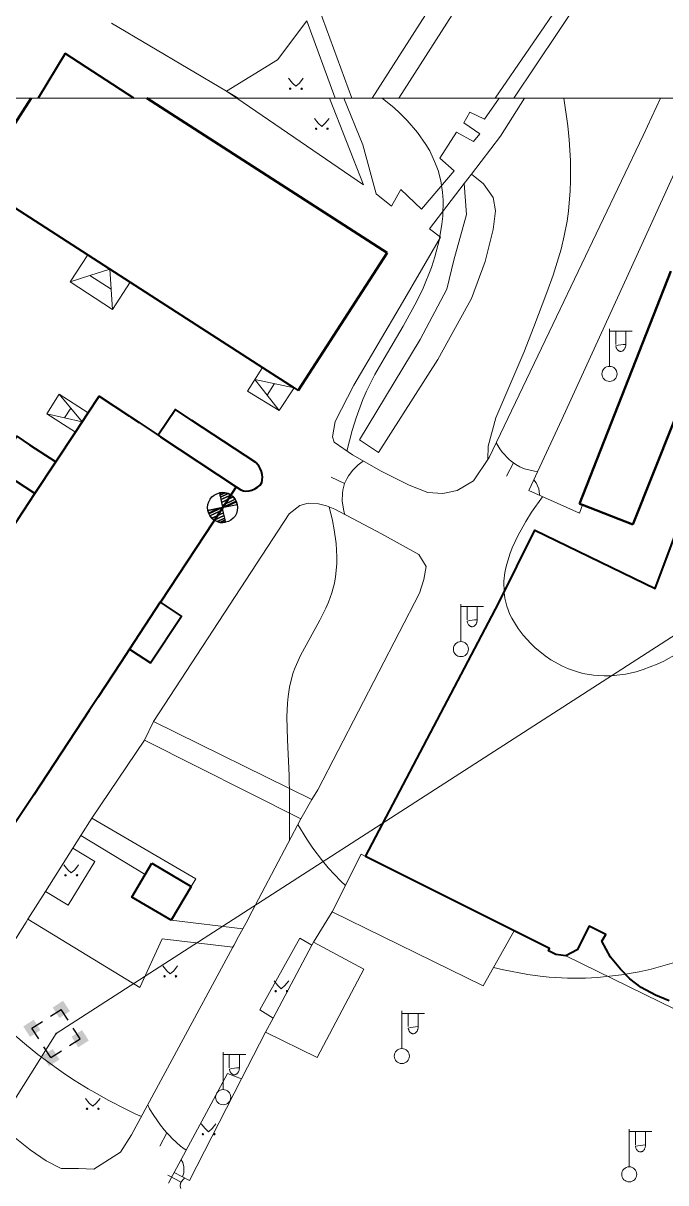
# Model space of a CAD drawing. Extents: x 1000 to 4000, y -5000 to -1000.
# Drawn here: x 1074 to 1159.4, y -4144.3 to -3990 of the extents above; entities that cross this region are included whole.
import ezdxf

# ---------------------------------------------------------------- set-up
doc = ezdxf.new("R2010")
doc.units = 0
doc.header["$MEASUREMENT"] = 0
for name, color, linetype in [('1', 7, 'CONTINUOUS'), ('18', 7, 'CONTINUOUS'), ('2', 7, 'CONTINUOUS'), ('24', 7, 'CONTINUOUS'), ('40', 7, 'CONTINUOUS'), ('6', 7, 'CONTINUOUS'), ('СЛОЙ_11', 7, 'CONTINUOUS'), ('СЛОЙ_18', 7, 'CONTINUOUS'), ('СЛОЙ_2', 7, 'CONTINUOUS'), ('СЛОЙ_24', 7, 'CONTINUOUS'), ('СЛОЙ_3', 7, 'CONTINUOUS'), ('СЛОЙ_37', 7, 'CONTINUOUS'), ('СЛОЙ_41', 7, 'CONTINUOUS'), ('СЛОЙ_50', 7, 'CONTINUOUS'), ('СЛОЙ_52', 7, 'CONTINUOUS'), ('СЛОЙ_6', 7, 'CONTINUOUS'), ('СЛОЙ_7', 7, 'CONTINUOUS')]:
    doc.layers.add(name, color=color, linetype=linetype)

# ---------------------------------------------------------------- blocks, each defined once
blk = doc.blocks.new('11')
at = {"layer": '2', "color": 2, "linetype": 'Continuous'}
blk.add_circle((0, 0), 2, dxfattribs=at)
blk.add_3dface([(-1.41, 1.42), (0, 0), (-1.41, 1.42)], dxfattribs=at)
mesh = blk.add_polyface(dxfattribs=at)
corners = [(-1.41, -1.41), (-1.65, -1.13), (-1.33, -1.33), (-1.84, -0.79), (-1.19, -1.19), (-1.96, -0.41), (-1, -1), (-2, 0), (-0.77, -0.77), (-1.96, 0.41), (-0.5, -0.5), (-1.84, 0.79), (-0.21, -0.21), (-1.69, 1.05), (0, 0), (-1.65, 1.13), (-0.29, 0.29), (-1.41, 1.41), (-1.41, 1.41)]
mesh.append_faces([[corners[k] for k in face] for face in [(0, 0, 2, 1), (1, 2, 4, 3), (3, 4, 6, 5), (5, 6, 8, 7), (7, 8, 10, 9), (9, 10, 12, 11), (11, 12, 14, 13), (13, 14, 16, 15), (15, 16, 18, 17)]], dxfattribs={"vtx0": -1, "vtx2": -1, "color": 2})
mesh = blk.add_polyface(dxfattribs=at)
corners = [(1.41, -1.41), (1.65, -1.13), (0.29, -0.29), (1.69, -1.05), (0, 0), (1.84, -0.79), (0.21, 0.21), (1.96, -0.41), (0.5, 0.5), (2, 0), (0.77, 0.77), (1.96, 0.41), (1, 1), (1.84, 0.79), (1.19, 1.19), (1.65, 1.13), (1.33, 1.33), (1.41, 1.41), (1.41, 1.41)]
mesh.append_faces([[corners[k] for k in face] for face in [(0, 0, 1, 2), (2, 1, 3, 4), (4, 3, 5, 6), (6, 5, 7, 8), (8, 7, 9, 10), (10, 9, 11, 12), (12, 11, 13, 14), (14, 13, 15, 16), (16, 15, 18, 17)]], dxfattribs={"vtx0": -1, "vtx2": -1, "color": 2})
blk = doc.blocks.new('107')
at = {"layer": '18', "color": 121, "linetype": 'Continuous'}
for p, q in [((-1.4, 1.399), (-0.381, 1.399)), ((-1.399, 0.381), (-1.4, 1.399)), ((0.382, 1.399), (1.4, 1.399)), ((1.402, 0.381), (1.4, 1.399)), ((-1.399, -1.4), (-1.399, -0.383)), ((1.402, -1.4), (1.4, -0.383)), ((-1.399, -1.4), (-0.38, -1.401)), ((0.384, -1.401), (1.402, -1.4))]:
    blk.add_line(p, q, dxfattribs=at)
blk.add_point((0, 0), dxfattribs=at)
for points in [[(-1.899, 1.9), (-0.9, 1.899), (-1.899, 0.9), (-0.899, 0.899)], [(0.901, 1.898), (1.901, 1.899), (0.901, 0.899), (1.901, 0.899)], [(-1.899, -0.9), (-0.898, -0.9), (-1.899, -1.9), (-0.899, -1.9)], [(0.902, -0.9), (1.901, -0.901), (0.901, -1.901), (1.902, -1.901)]]:
    blk.add_solid(points, dxfattribs=at)

msp = doc.modelspace()

# ---------------------------------------------------------------- linework, layer by layer
at = {"layer": '1', "color": 253, "linetype": 'Continuous', "lineweight": 0}
msp.add_line((1000, -4000), (2000, -4000), dxfattribs=at)
msp.add_line((1000, -4000), (2000, -4000), dxfattribs=at)
at = {"layer": '24', "color": 253, "linetype": 'Continuous', "lineweight": 0}
for p, q in [((1120.41, -4000), (1136.33, -3975.12)), ((1123.95, -4000), (1138.97, -3976.55)), ((1109.58, -3977.74), (1117.71, -4000)), ((1149.1, -3982.06), (1136.75, -4000)), ((1150.66, -3982.91), (1139.26, -4000)), ((1101.07, -3999.1), (1085.79, -3990.04)), ((1111.75, -3989.74), (1115.5, -4000)), ((1102.59, -4000), (1101.07, -3999.1))]:
    msp.add_line(p, q, dxfattribs=at)
at = {"layer": '40', "color": 253, "linetype": 'Continuous', "lineweight": 0}
for p, q in [((1111.75, -3989.74), (1107.84, -3994.94)), ((1107.84, -3994.94), (1101.07, -3999.1))]:
    msp.add_line(p, q, dxfattribs=at)
at = {"layer": '6', "color": 253, "linetype": 'Continuous', "lineweight": 40}
for p, q in [((1079.61, -3994.1), (1076.03, -4000)), ((1088.73, -4000), (1079.61, -3994.1))]:
    msp.add_line(p, q, dxfattribs=at)
at = {"layer": 'СЛОЙ_11', "color": 253, "linetype": 'Continuous', "lineweight": 0}
for p, q in [((1112.41, -4112.68), (1107.24, -4122.42)), ((1112.6, -4112.32), (1112.41, -4112.68)), ((1107.24, -4122.42), (1106.25, -4124.29))]:
    msp.add_line(p, q, dxfattribs=at)
for points in [[(1119.53, -4100.9), (1118.94, -4100.61), (1115.1, -4108.26)], [(1106.25, -4124.29), (1113.09, -4127.64), (1119.31, -4115.9), (1112.6, -4112.32)]]:
    msp.add_lwpolyline(points, dxfattribs=at)
at = {"layer": 'СЛОЙ_18', "color": 253, "linetype": 'Continuous', "lineweight": 0}
for p, q in [((1271.41, -4000), (1078.4, -4124.45)), ((1078.4, -4124.45), (1000, -4249.28))]:
    msp.add_line(p, q, dxfattribs=at)
at = {"layer": 'СЛОЙ_24', "color": 253, "linetype": 'Continuous', "lineweight": 0}
for p, q in [((1101.07, -3999.1), (1102.43, -4000)), ((1102.43, -4000), (1119.25, -4011.53)), ((1120.94, -4012.73), (1122.97, -4014.38)), ((1090.26, -4103.28), (1081.7, -4098.11)), ((1093.69, -4109.39), (1103.23, -4110.51)), ((1110.79, -4111.75), (1112.41, -4112.68)), ((1105.47, -4121.31), (1107.24, -4122.42))]:
    msp.add_line(p, q, dxfattribs=at)
for points in [[(1119.25, -4011.53), (1114.75, -4000)], [(1116.67, -4000), (1119.19, -4006.21), (1120.94, -4012.73)], [(1122.97, -4014.38), (1124.22, -4012.18), (1126.97, -4014.79), (1131.32, -4009.68), (1129.41, -4007.99), (1131.61, -4004.53), (1133.88, -4005.79), (1134.74, -4004.78), (1132.62, -4003.31), (1133.41, -4001.9), (1135.35, -4002.8), (1137.31, -4000)], [(1140.64, -4000), (1137.48, -4005.07), (1133.61, -4010.12)], [(1165.12, -4000), (1154.42, -4023.5), (1145.62, -4042.79), (1141.22, -4052.21)], [(1158.73, -4000), (1156.41, -4004.98)], [(1156.41, -4004.98), (1144.91, -4029.12), (1135.96, -4047.82), (1133.88, -4050.94)], [(1133.61, -4010.12), (1132.64, -4011.39)], [(1132.64, -4011.39), (1128.04, -4017.39), (1129.48, -4018.51), (1124.44, -4027.19), (1117.96, -4038.22), (1115.48, -4043.03), (1115.15, -4045.08), (1115.37, -4045.8)], [(1117.79, -4047.49), (1115.37, -4045.8)], [(1121.59, -4049.66), (1117.79, -4047.49)], [(1133.88, -4050.94), (1131.72, -4052.22), (1129.8, -4052.62), (1127.81, -4052.46), (1125.33, -4051.5), (1121.59, -4049.66)], [(1141.22, -4052.21), (1147.95, -4055.24), (1148.35, -4054.14)], [(1115.44, -4054.69), (1114.36, -4054.26), (1113.28, -4053.97), (1111.91, -4053.9), (1110.8, -4054.19), (1109.39, -4055.34), (1091.37, -4082.93)], [(1126.72, -4065.86), (1127.3, -4064.07), (1127.58, -4062.33), (1126.61, -4060.75), (1121.64, -4057.97), (1115.44, -4054.69)], [(1126.72, -4065.86), (1113.2, -4092.02), (1112.38, -4093.32)], [(1091.37, -4082.93), (1090.17, -4085.41)], [(1091.37, -4082.93), (1112.38, -4093.32)], [(1090.17, -4085.41), (1083.14, -4095.8)], [(1090.17, -4085.41), (1110.95, -4095.88)], [(1112.38, -4093.32), (1110.95, -4095.88)], [(1083.14, -4095.8), (1081.7, -4098.11)], [(1096.35, -4104.89), (1096.96, -4103.87), (1083.14, -4095.8)], [(1110.95, -4095.88), (1104.03, -4109.02)], [(1081.7, -4098.11), (1080.64, -4099.8)], [(1080.64, -4099.8), (1083.55, -4101.56), (1080.02, -4107.38), (1077, -4105.55)], [(1080.64, -4099.8), (1077, -4105.55)], [(1077, -4105.55), (1074.66, -4109.25)], [(1074.43, -4109.63), (1069.47, -4117.46), (1068.36, -4120.02), (1067.51, -4124.25), (1068.57, -4128.98), (1070.56, -4134.31), (1072.54, -4137.97), (1074.98, -4139.95), (1077.07, -4141.38), (1079.1, -4142.4), (1081.39, -4142.4), (1083.44, -4142.51), (1086.96, -4140.24), (1088.45, -4137.94)], [(1074.66, -4109.25), (1074.43, -4109.63)], [(1074.66, -4109.25), (1089.53, -4118.34), (1092.49, -4111.86), (1101.92, -4112.95)], [(1103.87, -4109.33), (1103.23, -4110.51)], [(1104.03, -4109.02), (1103.87, -4109.33)], [(1115.1, -4108.26), (1135.16, -4118.1), (1139.28, -4110.8)], [(1103.23, -4110.51), (1102.66, -4111.56)], [(1102.03, -4112.74), (1101.92, -4112.95)], [(1102.66, -4111.56), (1102.03, -4112.74)], [(1110.79, -4111.75), (1105.47, -4121.31)], [(1101.92, -4112.95), (1088.45, -4137.94)], [(1101.21, -4129.79), (1094.1, -4142.95)], [(1103.07, -4130.49), (1096.12, -4144), (1094.1, -4142.95)], [(1101.21, -4129.79), (1103.07, -4130.49)], [(1094.1, -4142.95), (1093.88, -4143.36), (1093.34, -4144.38)]]:
    msp.add_lwpolyline(points, dxfattribs=at)
at = {"layer": 'СЛОЙ_3', "color": 253, "linetype": 'Continuous', "lineweight": 0}
for p, q in [((1151.96, -4035.7), (1151.96, -4030.7)), ((1151.96, -4033.7), (1151.96, -4030.7)), ((1151.96, -4031.01), (1154.96, -4031.01)), ((1152.78, -4032.78), (1152.78, -4031.01)), ((1154.12, -4032.78), (1154.12, -4031.01)), ((1132.21, -4072.32), (1132.21, -4067.32)), ((1132.21, -4070.32), (1132.21, -4067.32)), ((1132.21, -4067.63), (1135.21, -4067.63)), ((1133.03, -4069.4), (1133.03, -4067.63)), ((1134.37, -4069.4), (1134.37, -4067.63)), ((1124.36, -4126.45), (1124.36, -4121.45)), ((1124.36, -4124.45), (1124.36, -4121.45)), ((1124.36, -4121.77), (1127.37, -4121.77)), ((1125.19, -4123.54), (1125.19, -4121.77)), ((1126.53, -4123.54), (1126.53, -4121.77)), ((1100.61, -4131.92), (1100.61, -4126.92)), ((1100.61, -4129.92), (1100.61, -4126.92)), ((1100.61, -4127.23), (1103.61, -4127.23)), ((1101.43, -4129), (1101.43, -4127.23)), ((1102.77, -4129), (1102.77, -4127.23)), ((1154.58, -4142.19), (1154.58, -4137.19)), ((1154.58, -4140.19), (1154.58, -4137.19)), ((1154.58, -4137.5), (1157.58, -4137.5)), ((1155.4, -4139.27), (1155.4, -4137.5)), ((1156.74, -4139.27), (1156.74, -4137.5))]:
    msp.add_line(p, q, dxfattribs=at)
for points in [[(1154.12, -4032.78, -0.035191), (1154.11, -4032.96, -0.036545), (1154.07, -4033.14, -0.03934), (1154.01, -4033.3, -0.0437), (1153.92, -4033.44, -0.049642), (1153.82, -4033.56, -0.056748), (1153.71, -4033.65, -0.0637), (1153.58, -4033.7, -0.068204), (1153.45, -4033.72, -0.068204), (1153.32, -4033.7, -0.0637), (1153.19, -4033.65, -0.056748), (1153.08, -4033.56, -0.049642), (1152.97, -4033.44, -0.0437), (1152.89, -4033.3, -0.03934), (1152.83, -4033.14, -0.036545), (1152.79, -4032.96, -0.035191)], [(1134.37, -4069.4, -0.035191), (1134.36, -4069.58, -0.036545), (1134.32, -4069.76, -0.03934), (1134.26, -4069.92, -0.0437), (1134.17, -4070.07, -0.049642), (1134.07, -4070.18, -0.056748), (1133.96, -4070.27, -0.0637), (1133.83, -4070.32, -0.068204), (1133.7, -4070.34, -0.068204), (1133.57, -4070.32, -0.0637), (1133.44, -4070.27, -0.056748), (1133.33, -4070.18, -0.049642), (1133.22, -4070.07, -0.0437), (1133.14, -4069.92, -0.03934), (1133.08, -4069.76, -0.036545), (1133.04, -4069.58, -0.035191)], [(1126.53, -4123.54, -0.035191), (1126.52, -4123.72, -0.036545), (1126.48, -4123.9, -0.03934), (1126.42, -4124.06, -0.0437), (1126.33, -4124.2, -0.049642), (1126.23, -4124.32, -0.056748), (1126.11, -4124.41, -0.0637), (1125.99, -4124.46, -0.068204), (1125.86, -4124.48, -0.068204), (1125.73, -4124.46, -0.0637), (1125.6, -4124.41, -0.056748), (1125.48, -4124.32, -0.049642), (1125.38, -4124.2, -0.0437), (1125.3, -4124.06, -0.03934), (1125.24, -4123.9, -0.036545), (1125.2, -4123.72, -0.035191)], [(1102.77, -4129, -0.035191), (1102.76, -4129.19, -0.036545), (1102.72, -4129.36, -0.03934), (1102.66, -4129.53, -0.0437), (1102.58, -4129.67, -0.049642), (1102.47, -4129.79, -0.056748), (1102.36, -4129.87, -0.0637), (1102.23, -4129.93, -0.068204), (1102.1, -4129.94, -0.068204), (1101.97, -4129.93, -0.0637), (1101.84, -4129.87, -0.056748), (1101.73, -4129.79, -0.049642), (1101.63, -4129.67, -0.0437), (1101.54, -4129.53, -0.03934), (1101.48, -4129.36, -0.036545), (1101.44, -4129.19, -0.035191)], [(1156.74, -4139.27, -0.035191), (1156.73, -4139.45, -0.036545), (1156.69, -4139.63, -0.03934), (1156.63, -4139.79, -0.0437), (1156.55, -4139.93, -0.049642), (1156.44, -4140.05, -0.056748), (1156.33, -4140.14, -0.0637), (1156.2, -4140.19, -0.068204), (1156.07, -4140.21, -0.068204), (1155.94, -4140.19, -0.0637), (1155.81, -4140.14, -0.056748), (1155.7, -4140.05, -0.049642), (1155.6, -4139.93, -0.0437), (1155.51, -4139.79, -0.03934), (1155.45, -4139.63, -0.036545), (1155.41, -4139.45, -0.035191)]]:
    msp.add_lwpolyline(points, format="xyb", close=True, dxfattribs=at)
for centre in [(1151.96, -4036.7), (1132.21, -4073.32), (1124.36, -4127.45), (1100.61, -4132.92), (1154.58, -4143.19)]:
    msp.add_circle(centre, 1, dxfattribs=at)
at = {"layer": 'СЛОЙ_37', "color": 253, "linetype": 'Continuous', "lineweight": 0}
for points in [[(1133.61, -4010.12), (1135.2, -4011.43), (1136.5, -4013.24), (1136.79, -4015.01), (1136.5, -4017.49), (1135.45, -4021.73), (1133.6, -4026.67), (1129.16, -4034.78), (1121.27, -4047.17)], [(1121.27, -4047.17), (1118.75, -4045.48), (1126.79, -4032.12), (1130.32, -4025.42), (1131.28, -4021.58), (1132.95, -4015.49), (1132.64, -4011.39)]]:
    msp.add_lwpolyline(points, dxfattribs=at)
at = {"layer": 'СЛОЙ_41', "color": 253, "linetype": 'Continuous', "lineweight": 0}
for p, q in [((1109.31, -3997.38), (1109.82, -3998.03)), ((1109.82, -3998.03), (1110.28, -3998.44)), ((1110.74, -3998.03), (1110.28, -3998.44)), ((1111.26, -3997.38), (1110.74, -3998.03)), ((1112.74, -4002.71), (1113.25, -4003.36)), ((1114.69, -4002.71), (1114.18, -4003.36)), ((1113.25, -4003.36), (1113.71, -4003.77)), ((1114.18, -4003.36), (1113.71, -4003.77)), ((1079.45, -4102.01), (1079.96, -4102.66)), ((1079.96, -4102.66), (1080.42, -4103.07)), ((1080.89, -4102.66), (1080.42, -4103.07)), ((1081.4, -4102.01), (1080.89, -4102.66)), ((1092.6, -4115.45), (1093.11, -4116.1)), ((1094.55, -4115.45), (1094.04, -4116.1)), ((1093.11, -4116.1), (1093.57, -4116.51)), ((1094.04, -4116.1), (1093.57, -4116.51)), ((1107.37, -4117.43), (1107.88, -4118.08)), ((1107.88, -4118.08), (1108.34, -4118.49)), ((1108.81, -4118.08), (1108.34, -4118.49)), ((1109.32, -4117.43), (1108.81, -4118.08)), ((1082.31, -4133.08), (1082.82, -4133.73)), ((1082.82, -4133.73), (1083.28, -4134.14)), ((1083.75, -4133.73), (1083.28, -4134.14)), ((1084.26, -4133.08), (1083.75, -4133.73)), ((1097.7, -4136.46), (1098.21, -4137.11)), ((1098.21, -4137.11), (1098.67, -4137.52)), ((1099.14, -4137.11), (1098.67, -4137.52)), ((1099.65, -4136.46), (1099.14, -4137.11))]:
    msp.add_line(p, q, dxfattribs=at)
for centre in [(1109.52, -3998.77), (1111.04, -3998.77), (1112.96, -4004.09), (1114.48, -4004.09), (1079.66, -4103.4), (1081.19, -4103.4), (1092.82, -4116.84), (1094.34, -4116.84), (1107.59, -4118.82), (1109.11, -4118.82), (1082.52, -4134.47), (1084.04, -4134.47), (1097.92, -4137.85), (1099.44, -4137.85)]:
    msp.add_circle(centre, 0.0976, dxfattribs=at)
for points in [[(1109.43, -3998.8), (1109.42, -3998.75), (1109.43, -3998.73)], [(1109.42, -3998.78), (1109.42, -3998.77), (1109.42, -3998.75)], [(1109.42, -3998.78), (1109.42, -3998.75), (1109.43, -3998.8)], [(1109.44, -3998.82), (1109.43, -3998.73), (1109.44, -3998.71)], [(1109.43, -3998.8), (1109.43, -3998.73), (1109.44, -3998.82)], [(1109.45, -3998.83), (1109.44, -3998.71), (1109.45, -3998.7)], [(1109.44, -3998.82), (1109.44, -3998.71), (1109.45, -3998.83)], [(1109.46, -3998.85), (1109.45, -3998.7), (1109.46, -3998.68)], [(1109.45, -3998.83), (1109.45, -3998.7), (1109.46, -3998.85)], [(1109.46, -3998.85), (1109.46, -3998.68), (1109.48, -3998.86)], [(1109.48, -3998.86), (1109.46, -3998.68), (1109.48, -3998.68)], [(1109.5, -3998.86), (1109.48, -3998.68), (1109.5, -3998.67)], [(1109.48, -3998.86), (1109.48, -3998.68), (1109.5, -3998.86)], [(1109.5, -3998.86), (1109.5, -3998.67), (1109.52, -3998.86)], [(1109.52, -3998.86), (1109.5, -3998.67), (1109.52, -3998.67)], [(1110.95, -3998.8), (1110.94, -3998.75), (1110.95, -3998.73)], [(1110.94, -3998.78), (1110.94, -3998.77), (1110.94, -3998.75)], [(1110.94, -3998.78), (1110.94, -3998.75), (1110.95, -3998.8)], [(1110.96, -3998.82), (1110.95, -3998.73), (1110.96, -3998.71)], [(1110.95, -3998.8), (1110.95, -3998.73), (1110.96, -3998.82)], [(1110.97, -3998.83), (1110.96, -3998.71), (1110.97, -3998.7)], [(1110.96, -3998.82), (1110.96, -3998.71), (1110.97, -3998.83)], [(1110.99, -3998.85), (1110.97, -3998.7), (1110.99, -3998.68)], [(1110.97, -3998.83), (1110.97, -3998.7), (1110.99, -3998.85)], [(1110.99, -3998.85), (1110.99, -3998.68), (1111, -3998.86)], [(1111, -3998.86), (1110.99, -3998.68), (1111, -3998.68)], [(1111.02, -3998.86), (1111, -3998.68), (1111.02, -3998.67)], [(1111, -3998.86), (1111, -3998.68), (1111.02, -3998.86)], [(1111.02, -3998.86), (1111.02, -3998.67), (1111.04, -3998.86)], [(1111.04, -3998.86), (1111.02, -3998.67), (1111.04, -3998.67)], [(1112.87, -4004.13), (1112.86, -4004.08), (1112.87, -4004.06)], [(1112.86, -4004.11), (1112.86, -4004.09), (1112.86, -4004.08)], [(1112.86, -4004.11), (1112.86, -4004.08), (1112.87, -4004.13)], [(1112.88, -4004.15), (1112.87, -4004.06), (1112.88, -4004.04)], [(1112.87, -4004.13), (1112.87, -4004.06), (1112.88, -4004.15)], [(1112.89, -4004.16), (1112.88, -4004.04), (1112.89, -4004.03)], [(1112.88, -4004.15), (1112.88, -4004.04), (1112.89, -4004.16)], [(1112.9, -4004.18), (1112.89, -4004.03), (1112.9, -4004.01)], [(1112.89, -4004.16), (1112.89, -4004.03), (1112.9, -4004.18)], [(1112.92, -4004.19), (1112.9, -4004.01), (1112.92, -4004)], [(1112.9, -4004.18), (1112.9, -4004.01), (1112.92, -4004.19)], [(1112.92, -4004.19), (1112.92, -4004), (1112.94, -4004.19)], [(1112.94, -4004.19), (1112.92, -4004), (1112.94, -4004)], [(1112.94, -4004.19), (1112.94, -4004), (1112.96, -4004.19)], [(1112.96, -4004.19), (1112.94, -4004), (1112.96, -4004)], [(1114.39, -4004.13), (1114.38, -4004.08), (1114.39, -4004.06)], [(1114.38, -4004.11), (1114.38, -4004.09), (1114.38, -4004.08)], [(1114.38, -4004.11), (1114.38, -4004.08), (1114.39, -4004.13)], [(1114.4, -4004.15), (1114.39, -4004.06), (1114.4, -4004.04)], [(1114.39, -4004.13), (1114.39, -4004.06), (1114.4, -4004.15)], [(1114.41, -4004.16), (1114.4, -4004.04), (1114.41, -4004.03)], [(1114.4, -4004.15), (1114.4, -4004.04), (1114.41, -4004.16)], [(1114.42, -4004.18), (1114.41, -4004.03), (1114.42, -4004.01)], [(1114.41, -4004.16), (1114.41, -4004.03), (1114.42, -4004.18)], [(1114.44, -4004.19), (1114.42, -4004.01), (1114.44, -4004)], [(1114.42, -4004.18), (1114.42, -4004.01), (1114.44, -4004.19)], [(1114.44, -4004.19), (1114.44, -4004), (1114.46, -4004.19)], [(1114.46, -4004.19), (1114.44, -4004), (1114.46, -4004)], [(1114.46, -4004.19), (1114.46, -4004), (1114.48, -4004.19)], [(1114.48, -4004.19), (1114.46, -4004), (1114.48, -4004)], [(1079.58, -4103.45), (1079.57, -4103.36), (1079.58, -4103.34)], [(1079.57, -4103.44), (1079.57, -4103.38), (1079.57, -4103.36)], [(1079.57, -4103.44), (1079.57, -4103.36), (1079.58, -4103.45)], [(1079.57, -4103.42), (1079.57, -4103.4), (1079.57, -4103.38)], [(1079.57, -4103.42), (1079.57, -4103.38), (1079.57, -4103.44)], [(1079.6, -4103.47), (1079.58, -4103.34), (1079.6, -4103.33)], [(1079.58, -4103.45), (1079.58, -4103.34), (1079.6, -4103.47)], [(1079.61, -4103.48), (1079.6, -4103.33), (1079.61, -4103.32)], [(1079.6, -4103.47), (1079.6, -4103.33), (1079.61, -4103.48)], [(1079.63, -4103.49), (1079.61, -4103.32), (1079.63, -4103.31)], [(1079.61, -4103.48), (1079.61, -4103.32), (1079.63, -4103.49)], [(1079.65, -4103.49), (1079.63, -4103.31), (1079.65, -4103.3)], [(1079.63, -4103.49), (1079.63, -4103.31), (1079.65, -4103.49)], [(1079.65, -4103.49), (1079.65, -4103.3), (1079.66, -4103.5)], [(1079.66, -4103.5), (1079.65, -4103.3), (1079.66, -4103.3)], [(1081.1, -4103.44), (1081.09, -4103.38), (1081.1, -4103.36)], [(1081.09, -4103.42), (1081.09, -4103.4), (1081.09, -4103.38)], [(1081.09, -4103.42), (1081.09, -4103.38), (1081.1, -4103.44)], [(1081.12, -4103.47), (1081.1, -4103.34), (1081.12, -4103.33)], [(1081.1, -4103.45), (1081.1, -4103.36), (1081.1, -4103.34)], [(1081.1, -4103.45), (1081.1, -4103.34), (1081.12, -4103.47)], [(1081.1, -4103.44), (1081.1, -4103.36), (1081.1, -4103.45)], [(1081.13, -4103.48), (1081.12, -4103.33), (1081.13, -4103.32)], [(1081.12, -4103.47), (1081.12, -4103.33), (1081.13, -4103.48)], [(1081.15, -4103.49), (1081.13, -4103.32), (1081.15, -4103.31)], [(1081.13, -4103.48), (1081.13, -4103.32), (1081.15, -4103.49)], [(1081.17, -4103.49), (1081.15, -4103.31), (1081.17, -4103.3)], [(1081.15, -4103.49), (1081.15, -4103.31), (1081.17, -4103.49)], [(1081.17, -4103.49), (1081.17, -4103.3), (1081.19, -4103.5)], [(1081.19, -4103.5), (1081.17, -4103.3), (1081.19, -4103.3)], [(1092.73, -4116.88), (1092.72, -4116.82), (1092.73, -4116.8)], [(1092.72, -4116.86), (1092.72, -4116.84), (1092.72, -4116.82)], [(1092.72, -4116.86), (1092.72, -4116.82), (1092.73, -4116.88)], [(1092.75, -4116.91), (1092.73, -4116.79), (1092.75, -4116.77)], [(1092.73, -4116.89), (1092.73, -4116.8), (1092.73, -4116.79)], [(1092.73, -4116.89), (1092.73, -4116.79), (1092.75, -4116.91)], [(1092.73, -4116.88), (1092.73, -4116.8), (1092.73, -4116.89)], [(1092.76, -4116.92), (1092.75, -4116.77), (1092.76, -4116.76)], [(1092.75, -4116.91), (1092.75, -4116.77), (1092.76, -4116.92)], [(1092.78, -4116.93), (1092.76, -4116.76), (1092.78, -4116.75)], [(1092.76, -4116.92), (1092.76, -4116.76), (1092.78, -4116.93)], [(1092.8, -4116.94), (1092.78, -4116.75), (1092.8, -4116.74)], [(1092.78, -4116.93), (1092.78, -4116.75), (1092.8, -4116.94)], [(1092.8, -4116.94), (1092.8, -4116.74), (1092.82, -4116.94)], [(1092.82, -4116.94), (1092.8, -4116.74), (1092.82, -4116.74)], [(1094.25, -4116.88), (1094.24, -4116.82), (1094.25, -4116.8)], [(1094.24, -4116.86), (1094.24, -4116.84), (1094.24, -4116.82)], [(1094.24, -4116.86), (1094.24, -4116.82), (1094.25, -4116.88)], [(1094.26, -4116.89), (1094.25, -4116.8), (1094.26, -4116.79)], [(1094.25, -4116.88), (1094.25, -4116.8), (1094.26, -4116.89)], [(1094.27, -4116.91), (1094.26, -4116.79), (1094.27, -4116.77)], [(1094.26, -4116.89), (1094.26, -4116.79), (1094.27, -4116.91)], [(1094.28, -4116.92), (1094.27, -4116.77), (1094.28, -4116.76)], [(1094.27, -4116.91), (1094.27, -4116.77), (1094.28, -4116.92)], [(1094.3, -4116.93), (1094.28, -4116.76), (1094.3, -4116.75)], [(1094.28, -4116.92), (1094.28, -4116.76), (1094.3, -4116.93)], [(1094.32, -4116.94), (1094.3, -4116.75), (1094.32, -4116.74)], [(1094.3, -4116.93), (1094.3, -4116.75), (1094.32, -4116.94)], [(1094.32, -4116.94), (1094.32, -4116.74), (1094.34, -4116.94)], [(1094.34, -4116.94), (1094.32, -4116.74), (1094.34, -4116.74)], [(1107.5, -4118.86), (1107.49, -4118.8), (1107.5, -4118.78)], [(1107.49, -4118.84), (1107.49, -4118.82), (1107.49, -4118.8)], [(1107.49, -4118.84), (1107.49, -4118.8), (1107.5, -4118.86)], [(1107.51, -4118.87), (1107.5, -4118.78), (1107.51, -4118.76)], [(1107.5, -4118.86), (1107.5, -4118.78), (1107.51, -4118.87)], [(1107.52, -4118.89), (1107.51, -4118.76), (1107.52, -4118.75)], [(1107.51, -4118.87), (1107.51, -4118.76), (1107.52, -4118.89)], [(1107.53, -4118.9), (1107.52, -4118.75), (1107.53, -4118.74)], [(1107.52, -4118.89), (1107.52, -4118.75), (1107.53, -4118.9)], [(1107.55, -4118.91), (1107.53, -4118.74), (1107.55, -4118.73)], [(1107.53, -4118.9), (1107.53, -4118.74), (1107.55, -4118.91)], [(1107.57, -4118.91), (1107.55, -4118.73), (1107.57, -4118.72)], [(1107.55, -4118.91), (1107.55, -4118.73), (1107.57, -4118.91)], [(1107.57, -4118.91), (1107.57, -4118.72), (1107.59, -4118.92)], [(1107.59, -4118.92), (1107.57, -4118.72), (1107.59, -4118.72)], [(1109.02, -4118.86), (1109.01, -4118.8), (1109.02, -4118.78)], [(1109.01, -4118.84), (1109.01, -4118.82), (1109.01, -4118.8)], [(1109.01, -4118.84), (1109.01, -4118.8), (1109.02, -4118.86)], [(1109.03, -4118.87), (1109.02, -4118.78), (1109.03, -4118.76)], [(1109.02, -4118.86), (1109.02, -4118.78), (1109.03, -4118.87)], [(1109.04, -4118.89), (1109.03, -4118.76), (1109.04, -4118.75)], [(1109.03, -4118.87), (1109.03, -4118.76), (1109.04, -4118.89)], [(1109.05, -4118.9), (1109.04, -4118.75), (1109.05, -4118.74)], [(1109.04, -4118.89), (1109.04, -4118.75), (1109.05, -4118.9)], [(1109.07, -4118.91), (1109.05, -4118.74), (1109.07, -4118.73)], [(1109.05, -4118.9), (1109.05, -4118.74), (1109.07, -4118.91)], [(1109.09, -4118.91), (1109.07, -4118.73), (1109.09, -4118.72)], [(1109.07, -4118.91), (1109.07, -4118.73), (1109.09, -4118.91)], [(1109.09, -4118.91), (1109.09, -4118.72), (1109.11, -4118.92)], [(1109.11, -4118.92), (1109.09, -4118.72), (1109.11, -4118.72)], [(1082.52, -4134.56), (1082.5, -4134.37), (1082.52, -4134.37)], [(1084.04, -4134.56), (1084.02, -4134.37), (1084.04, -4134.37)], [(1082.43, -4134.5), (1082.42, -4134.45), (1082.43, -4134.43)], [(1082.42, -4134.49), (1082.42, -4134.47), (1082.42, -4134.45)], [(1082.42, -4134.49), (1082.42, -4134.45), (1082.43, -4134.5)], [(1082.44, -4134.52), (1082.43, -4134.43), (1082.44, -4134.41)], [(1082.43, -4134.5), (1082.43, -4134.43), (1082.44, -4134.52)], [(1082.45, -4134.54), (1082.44, -4134.41), (1082.45, -4134.4)], [(1082.44, -4134.52), (1082.44, -4134.41), (1082.45, -4134.54)], [(1082.47, -4134.55), (1082.45, -4134.4), (1082.47, -4134.39)], [(1082.45, -4134.54), (1082.45, -4134.4), (1082.47, -4134.55)], [(1082.48, -4134.56), (1082.47, -4134.39), (1082.48, -4134.38)], [(1082.47, -4134.55), (1082.47, -4134.39), (1082.48, -4134.56)], [(1082.5, -4134.56), (1082.48, -4134.38), (1082.5, -4134.37)], [(1082.48, -4134.56), (1082.48, -4134.38), (1082.5, -4134.56)], [(1082.5, -4134.56), (1082.5, -4134.37), (1082.52, -4134.56)], [(1083.95, -4134.5), (1083.94, -4134.45), (1083.95, -4134.43)], [(1083.94, -4134.49), (1083.94, -4134.47), (1083.94, -4134.45)], [(1083.94, -4134.49), (1083.94, -4134.45), (1083.95, -4134.5)], [(1083.96, -4134.52), (1083.95, -4134.43), (1083.96, -4134.41)], [(1083.95, -4134.5), (1083.95, -4134.43), (1083.96, -4134.52)], [(1083.97, -4134.54), (1083.96, -4134.41), (1083.97, -4134.4)], [(1083.96, -4134.52), (1083.96, -4134.41), (1083.97, -4134.54)], [(1083.99, -4134.55), (1083.97, -4134.4), (1083.99, -4134.39)], [(1083.97, -4134.54), (1083.97, -4134.4), (1083.99, -4134.55)], [(1084, -4134.56), (1083.99, -4134.39), (1084, -4134.38)], [(1083.99, -4134.55), (1083.99, -4134.39), (1084, -4134.56)], [(1084.02, -4134.56), (1084, -4134.38), (1084.02, -4134.37)], [(1084, -4134.56), (1084, -4134.38), (1084.02, -4134.56)], [(1084.02, -4134.56), (1084.02, -4134.37), (1084.04, -4134.56)], [(1097.83, -4137.89), (1097.82, -4137.83), (1097.83, -4137.81)], [(1097.82, -4137.87), (1097.82, -4137.85), (1097.82, -4137.83)], [(1097.82, -4137.87), (1097.82, -4137.83), (1097.83, -4137.89)], [(1097.84, -4137.91), (1097.83, -4137.81), (1097.84, -4137.8)], [(1097.83, -4137.89), (1097.83, -4137.81), (1097.84, -4137.91)], [(1097.85, -4137.92), (1097.84, -4137.8), (1097.85, -4137.78)], [(1097.84, -4137.91), (1097.84, -4137.8), (1097.85, -4137.92)], [(1097.86, -4137.93), (1097.85, -4137.78), (1097.86, -4137.77)], [(1097.85, -4137.92), (1097.85, -4137.78), (1097.86, -4137.93)], [(1097.88, -4137.94), (1097.86, -4137.77), (1097.88, -4137.76)], [(1097.86, -4137.93), (1097.86, -4137.77), (1097.88, -4137.94)], [(1097.88, -4137.94), (1097.88, -4137.76), (1097.9, -4137.95)], [(1097.9, -4137.95), (1097.88, -4137.76), (1097.9, -4137.76)], [(1097.92, -4137.95), (1097.9, -4137.76), (1097.92, -4137.75)], [(1097.9, -4137.95), (1097.9, -4137.76), (1097.92, -4137.95)], [(1099.35, -4137.89), (1099.34, -4137.83), (1099.35, -4137.81)], [(1099.34, -4137.87), (1099.34, -4137.85), (1099.34, -4137.83)], [(1099.34, -4137.87), (1099.34, -4137.83), (1099.35, -4137.89)], [(1099.36, -4137.91), (1099.35, -4137.81), (1099.36, -4137.8)], [(1099.35, -4137.89), (1099.35, -4137.81), (1099.36, -4137.91)], [(1099.37, -4137.92), (1099.36, -4137.8), (1099.37, -4137.78)], [(1099.36, -4137.91), (1099.36, -4137.8), (1099.37, -4137.92)], [(1099.38, -4137.93), (1099.37, -4137.78), (1099.38, -4137.77)], [(1099.37, -4137.92), (1099.37, -4137.78), (1099.38, -4137.93)], [(1099.4, -4137.94), (1099.38, -4137.77), (1099.4, -4137.76)], [(1099.38, -4137.93), (1099.38, -4137.77), (1099.4, -4137.94)], [(1099.4, -4137.94), (1099.4, -4137.76), (1099.42, -4137.95)], [(1099.42, -4137.95), (1099.4, -4137.76), (1099.42, -4137.76)], [(1099.44, -4137.95), (1099.42, -4137.76), (1099.44, -4137.75)], [(1099.42, -4137.95), (1099.42, -4137.76), (1099.44, -4137.95)]]:
    msp.add_solid(points, dxfattribs=at)
at = {"layer": 'СЛОЙ_41', "color": 253, "linetype": 'Continuous', "lineweight": 0, "extrusion": (0, 0, -1)}
for points in [[(-1109.52, -3998.86), (-1109.52, -3998.67), (-1109.54, -3998.86)], [(-1109.54, -3998.86), (-1109.52, -3998.67), (-1109.54, -3998.67)], [(-1109.54, -3998.86), (-1109.54, -3998.67), (-1109.56, -3998.86)], [(-1109.56, -3998.86), (-1109.54, -3998.67), (-1109.56, -3998.68)], [(-1109.56, -3998.86), (-1109.56, -3998.68), (-1109.57, -3998.85)], [(-1109.57, -3998.85), (-1109.56, -3998.68), (-1109.57, -3998.68)], [(-1109.57, -3998.85), (-1109.57, -3998.68), (-1109.59, -3998.83)], [(-1109.59, -3998.83), (-1109.57, -3998.68), (-1109.59, -3998.7)], [(-1109.59, -3998.83), (-1109.59, -3998.7), (-1109.6, -3998.82)], [(-1109.6, -3998.82), (-1109.59, -3998.7), (-1109.6, -3998.71)], [(-1109.6, -3998.82), (-1109.6, -3998.71), (-1109.61, -3998.8)], [(-1109.61, -3998.8), (-1109.6, -3998.71), (-1109.61, -3998.73)], [(-1109.61, -3998.8), (-1109.61, -3998.73), (-1109.61, -3998.78)], [(-1109.61, -3998.78), (-1109.61, -3998.73), (-1109.61, -3998.75)], [(-1109.61, -3998.78), (-1109.61, -3998.75), (-1109.62, -3998.77)], [(-1111.04, -3998.86), (-1111.04, -3998.67), (-1111.06, -3998.86)], [(-1111.06, -3998.86), (-1111.04, -3998.67), (-1111.06, -3998.67)], [(-1111.06, -3998.86), (-1111.06, -3998.67), (-1111.08, -3998.86)], [(-1111.08, -3998.86), (-1111.06, -3998.67), (-1111.08, -3998.68)], [(-1111.08, -3998.86), (-1111.08, -3998.68), (-1111.09, -3998.85)], [(-1111.09, -3998.85), (-1111.08, -3998.68), (-1111.09, -3998.68)], [(-1111.09, -3998.85), (-1111.09, -3998.68), (-1111.11, -3998.83)], [(-1111.11, -3998.83), (-1111.09, -3998.68), (-1111.11, -3998.7)], [(-1111.11, -3998.83), (-1111.11, -3998.7), (-1111.12, -3998.82)], [(-1111.12, -3998.82), (-1111.11, -3998.7), (-1111.12, -3998.71)], [(-1111.12, -3998.82), (-1111.12, -3998.71), (-1111.13, -3998.8)], [(-1111.13, -3998.8), (-1111.12, -3998.71), (-1111.13, -3998.73)], [(-1111.13, -3998.8), (-1111.13, -3998.73), (-1111.14, -3998.78)], [(-1111.14, -3998.78), (-1111.13, -3998.73), (-1111.14, -3998.75)], [(-1111.14, -3998.78), (-1111.14, -3998.75), (-1111.14, -3998.77)], [(-1112.96, -4004.19), (-1112.96, -4004), (-1112.98, -4004.19)], [(-1112.98, -4004.19), (-1112.96, -4004), (-1112.98, -4004)], [(-1112.98, -4004.19), (-1112.98, -4004), (-1112.99, -4004.19)], [(-1112.99, -4004.19), (-1112.98, -4004), (-1112.99, -4004)], [(-1112.99, -4004.19), (-1112.99, -4004), (-1113.01, -4004.18)], [(-1113.01, -4004.18), (-1112.99, -4004), (-1113.01, -4004.01)], [(-1113.01, -4004.18), (-1113.01, -4004.01), (-1113.03, -4004.16)], [(-1113.03, -4004.16), (-1113.01, -4004.01), (-1113.03, -4004.03)], [(-1113.03, -4004.16), (-1113.03, -4004.03), (-1113.04, -4004.15)], [(-1113.04, -4004.15), (-1113.03, -4004.03), (-1113.04, -4004.04)], [(-1113.04, -4004.15), (-1113.04, -4004.04), (-1113.05, -4004.13)], [(-1113.05, -4004.13), (-1113.04, -4004.04), (-1113.05, -4004.06)], [(-1113.05, -4004.13), (-1113.05, -4004.06), (-1113.05, -4004.11)], [(-1113.05, -4004.11), (-1113.05, -4004.06), (-1113.05, -4004.08)], [(-1113.05, -4004.11), (-1113.05, -4004.08), (-1113.06, -4004.09)], [(-1114.48, -4004.19), (-1114.48, -4004), (-1114.5, -4004.19)], [(-1114.5, -4004.19), (-1114.48, -4004), (-1114.5, -4004)], [(-1114.5, -4004.19), (-1114.5, -4004), (-1114.52, -4004.19)], [(-1114.52, -4004.19), (-1114.5, -4004), (-1114.52, -4004)], [(-1114.52, -4004.19), (-1114.52, -4004), (-1114.53, -4004.18)], [(-1114.53, -4004.18), (-1114.52, -4004), (-1114.53, -4004.01)], [(-1114.53, -4004.18), (-1114.53, -4004.01), (-1114.55, -4004.16)], [(-1114.55, -4004.16), (-1114.53, -4004.01), (-1114.55, -4004.03)], [(-1114.55, -4004.16), (-1114.55, -4004.03), (-1114.56, -4004.15)], [(-1114.56, -4004.15), (-1114.55, -4004.03), (-1114.56, -4004.04)], [(-1114.56, -4004.15), (-1114.56, -4004.04), (-1114.57, -4004.13)], [(-1114.57, -4004.13), (-1114.56, -4004.04), (-1114.57, -4004.06)], [(-1114.57, -4004.13), (-1114.57, -4004.06), (-1114.57, -4004.11)], [(-1114.57, -4004.11), (-1114.57, -4004.06), (-1114.57, -4004.08)], [(-1114.57, -4004.11), (-1114.57, -4004.08), (-1114.58, -4004.09)], [(-1079.66, -4103.5), (-1079.66, -4103.3), (-1079.68, -4103.49)], [(-1079.68, -4103.49), (-1079.66, -4103.3), (-1079.68, -4103.3)], [(-1079.68, -4103.49), (-1079.68, -4103.3), (-1079.7, -4103.49)], [(-1079.7, -4103.49), (-1079.68, -4103.3), (-1079.7, -4103.31)], [(-1079.7, -4103.49), (-1079.7, -4103.31), (-1079.72, -4103.48)], [(-1079.72, -4103.48), (-1079.7, -4103.31), (-1079.72, -4103.32)], [(-1079.72, -4103.48), (-1079.72, -4103.32), (-1079.73, -4103.47)], [(-1079.73, -4103.47), (-1079.72, -4103.32), (-1079.73, -4103.33)], [(-1079.73, -4103.47), (-1079.73, -4103.33), (-1079.75, -4103.45)], [(-1079.75, -4103.45), (-1079.73, -4103.33), (-1079.75, -4103.34)], [(-1079.75, -4103.45), (-1079.75, -4103.34), (-1079.75, -4103.44)], [(-1079.75, -4103.44), (-1079.75, -4103.34), (-1079.75, -4103.36)], [(-1079.75, -4103.44), (-1079.75, -4103.36), (-1079.76, -4103.42)], [(-1079.76, -4103.42), (-1079.75, -4103.36), (-1079.76, -4103.38)], [(-1079.76, -4103.42), (-1079.76, -4103.38), (-1079.76, -4103.4)], [(-1081.19, -4103.5), (-1081.19, -4103.3), (-1081.2, -4103.49)], [(-1081.2, -4103.49), (-1081.19, -4103.3), (-1081.2, -4103.3)], [(-1081.2, -4103.49), (-1081.2, -4103.3), (-1081.22, -4103.49)], [(-1081.22, -4103.49), (-1081.2, -4103.3), (-1081.22, -4103.31)], [(-1081.22, -4103.49), (-1081.22, -4103.31), (-1081.24, -4103.48)], [(-1081.24, -4103.48), (-1081.22, -4103.31), (-1081.24, -4103.32)], [(-1081.24, -4103.48), (-1081.24, -4103.32), (-1081.25, -4103.47)], [(-1081.25, -4103.47), (-1081.24, -4103.32), (-1081.25, -4103.33)], [(-1081.25, -4103.47), (-1081.25, -4103.33), (-1081.27, -4103.45)], [(-1081.27, -4103.45), (-1081.25, -4103.33), (-1081.27, -4103.34)], [(-1081.27, -4103.45), (-1081.27, -4103.34), (-1081.28, -4103.44)], [(-1081.28, -4103.44), (-1081.27, -4103.34), (-1081.28, -4103.36)], [(-1081.28, -4103.44), (-1081.28, -4103.36), (-1081.28, -4103.42)], [(-1081.28, -4103.42), (-1081.28, -4103.36), (-1081.28, -4103.38)], [(-1081.28, -4103.42), (-1081.28, -4103.38), (-1081.28, -4103.4)], [(-1092.82, -4116.94), (-1092.82, -4116.74), (-1092.83, -4116.94)], [(-1092.83, -4116.94), (-1092.82, -4116.74), (-1092.83, -4116.74)], [(-1092.83, -4116.94), (-1092.83, -4116.74), (-1092.85, -4116.93)], [(-1092.85, -4116.93), (-1092.83, -4116.74), (-1092.85, -4116.75)], [(-1092.85, -4116.93), (-1092.85, -4116.75), (-1092.87, -4116.92)], [(-1092.87, -4116.92), (-1092.85, -4116.75), (-1092.87, -4116.76)], [(-1092.87, -4116.92), (-1092.87, -4116.76), (-1092.88, -4116.91)], [(-1092.88, -4116.91), (-1092.87, -4116.76), (-1092.88, -4116.77)], [(-1092.88, -4116.91), (-1092.88, -4116.77), (-1092.9, -4116.89)], [(-1092.9, -4116.89), (-1092.88, -4116.77), (-1092.9, -4116.79)], [(-1092.9, -4116.89), (-1092.9, -4116.79), (-1092.91, -4116.88)], [(-1092.91, -4116.88), (-1092.9, -4116.79), (-1092.91, -4116.8)], [(-1092.91, -4116.88), (-1092.91, -4116.8), (-1092.91, -4116.86)], [(-1092.91, -4116.86), (-1092.91, -4116.8), (-1092.91, -4116.82)], [(-1092.91, -4116.86), (-1092.91, -4116.82), (-1092.91, -4116.84)], [(-1094.34, -4116.94), (-1094.34, -4116.74), (-1094.36, -4116.94)], [(-1094.36, -4116.94), (-1094.34, -4116.74), (-1094.36, -4116.74)], [(-1094.36, -4116.94), (-1094.36, -4116.74), (-1094.37, -4116.93)], [(-1094.37, -4116.93), (-1094.36, -4116.74), (-1094.37, -4116.75)], [(-1094.37, -4116.93), (-1094.37, -4116.75), (-1094.39, -4116.92)], [(-1094.39, -4116.92), (-1094.37, -4116.75), (-1094.39, -4116.76)], [(-1094.39, -4116.92), (-1094.39, -4116.76), (-1094.41, -4116.91)], [(-1094.41, -4116.91), (-1094.39, -4116.76), (-1094.41, -4116.77)], [(-1094.41, -4116.91), (-1094.41, -4116.77), (-1094.42, -4116.89)], [(-1094.42, -4116.89), (-1094.41, -4116.77), (-1094.42, -4116.79)], [(-1094.42, -4116.89), (-1094.42, -4116.79), (-1094.43, -4116.88)], [(-1094.43, -4116.88), (-1094.42, -4116.79), (-1094.43, -4116.8)], [(-1094.43, -4116.88), (-1094.43, -4116.8), (-1094.43, -4116.86)], [(-1094.43, -4116.86), (-1094.43, -4116.8), (-1094.43, -4116.82)], [(-1094.43, -4116.86), (-1094.43, -4116.82), (-1094.43, -4116.84)], [(-1107.59, -4118.92), (-1107.59, -4118.72), (-1107.61, -4118.91)], [(-1107.61, -4118.91), (-1107.59, -4118.72), (-1107.61, -4118.72)], [(-1107.61, -4118.91), (-1107.61, -4118.72), (-1107.62, -4118.91)], [(-1107.62, -4118.91), (-1107.61, -4118.72), (-1107.62, -4118.73)], [(-1107.62, -4118.91), (-1107.62, -4118.73), (-1107.64, -4118.9)], [(-1107.64, -4118.9), (-1107.62, -4118.73), (-1107.64, -4118.74)], [(-1107.64, -4118.9), (-1107.64, -4118.74), (-1107.66, -4118.89)], [(-1107.66, -4118.89), (-1107.64, -4118.74), (-1107.66, -4118.75)], [(-1107.66, -4118.89), (-1107.66, -4118.75), (-1107.67, -4118.87)], [(-1107.67, -4118.87), (-1107.66, -4118.75), (-1107.67, -4118.76)], [(-1107.67, -4118.87), (-1107.67, -4118.76), (-1107.68, -4118.86)], [(-1107.68, -4118.86), (-1107.67, -4118.76), (-1107.68, -4118.78)], [(-1107.68, -4118.86), (-1107.68, -4118.78), (-1107.68, -4118.84)], [(-1107.68, -4118.84), (-1107.68, -4118.78), (-1107.68, -4118.8)], [(-1107.68, -4118.84), (-1107.68, -4118.8), (-1107.69, -4118.82)], [(-1109.11, -4118.92), (-1109.11, -4118.72), (-1109.13, -4118.91)], [(-1109.13, -4118.91), (-1109.11, -4118.72), (-1109.13, -4118.72)], [(-1109.13, -4118.91), (-1109.13, -4118.72), (-1109.15, -4118.91)], [(-1109.15, -4118.91), (-1109.13, -4118.72), (-1109.15, -4118.73)], [(-1109.15, -4118.91), (-1109.15, -4118.73), (-1109.16, -4118.9)], [(-1109.16, -4118.9), (-1109.15, -4118.73), (-1109.16, -4118.74)], [(-1109.16, -4118.9), (-1109.16, -4118.74), (-1109.18, -4118.89)], [(-1109.18, -4118.89), (-1109.16, -4118.74), (-1109.18, -4118.75)], [(-1109.18, -4118.89), (-1109.18, -4118.75), (-1109.19, -4118.87)], [(-1109.19, -4118.87), (-1109.18, -4118.75), (-1109.19, -4118.76)], [(-1109.19, -4118.87), (-1109.19, -4118.76), (-1109.2, -4118.86)], [(-1109.2, -4118.86), (-1109.19, -4118.76), (-1109.2, -4118.78)], [(-1109.2, -4118.86), (-1109.2, -4118.78), (-1109.2, -4118.84)], [(-1109.2, -4118.84), (-1109.2, -4118.78), (-1109.2, -4118.8)], [(-1109.2, -4118.84), (-1109.2, -4118.8), (-1109.21, -4118.82)], [(-1082.52, -4134.56), (-1082.52, -4134.37), (-1082.54, -4134.56)], [(-1082.54, -4134.56), (-1082.52, -4134.37), (-1082.54, -4134.37)], [(-1084.04, -4134.56), (-1084.04, -4134.37), (-1084.06, -4134.56)], [(-1084.06, -4134.56), (-1084.04, -4134.37), (-1084.06, -4134.37)], [(-1082.54, -4134.56), (-1082.54, -4134.37), (-1082.56, -4134.56)], [(-1082.56, -4134.56), (-1082.54, -4134.37), (-1082.56, -4134.38)], [(-1082.56, -4134.56), (-1082.56, -4134.38), (-1082.57, -4134.55)], [(-1082.57, -4134.55), (-1082.56, -4134.38), (-1082.57, -4134.39)], [(-1082.57, -4134.55), (-1082.57, -4134.39), (-1082.59, -4134.54)], [(-1082.59, -4134.54), (-1082.57, -4134.39), (-1082.59, -4134.4)], [(-1082.59, -4134.54), (-1082.59, -4134.4), (-1082.6, -4134.52)], [(-1082.6, -4134.52), (-1082.59, -4134.4), (-1082.6, -4134.41)], [(-1082.6, -4134.52), (-1082.6, -4134.41), (-1082.61, -4134.5)], [(-1082.61, -4134.5), (-1082.6, -4134.41), (-1082.61, -4134.43)], [(-1082.61, -4134.5), (-1082.61, -4134.43), (-1082.62, -4134.49)], [(-1082.62, -4134.49), (-1082.61, -4134.43), (-1082.62, -4134.45)], [(-1082.62, -4134.49), (-1082.62, -4134.45), (-1082.62, -4134.47)], [(-1084.06, -4134.56), (-1084.06, -4134.37), (-1084.08, -4134.56)], [(-1084.08, -4134.56), (-1084.06, -4134.37), (-1084.08, -4134.38)], [(-1084.08, -4134.56), (-1084.08, -4134.38), (-1084.09, -4134.55)], [(-1084.09, -4134.55), (-1084.08, -4134.38), (-1084.09, -4134.39)], [(-1084.09, -4134.55), (-1084.09, -4134.39), (-1084.11, -4134.54)], [(-1084.11, -4134.54), (-1084.09, -4134.39), (-1084.11, -4134.4)], [(-1084.11, -4134.54), (-1084.11, -4134.4), (-1084.12, -4134.52)], [(-1084.12, -4134.52), (-1084.11, -4134.4), (-1084.12, -4134.41)], [(-1084.12, -4134.52), (-1084.12, -4134.41), (-1084.13, -4134.5)], [(-1084.13, -4134.5), (-1084.12, -4134.41), (-1084.13, -4134.43)], [(-1084.13, -4134.5), (-1084.13, -4134.43), (-1084.14, -4134.49)], [(-1084.14, -4134.49), (-1084.13, -4134.43), (-1084.14, -4134.45)], [(-1084.14, -4134.49), (-1084.14, -4134.45), (-1084.14, -4134.47)], [(-1097.92, -4137.95), (-1097.92, -4137.75), (-1097.94, -4137.95)], [(-1097.94, -4137.95), (-1097.92, -4137.75), (-1097.94, -4137.76)], [(-1097.94, -4137.95), (-1097.94, -4137.76), (-1097.95, -4137.94)], [(-1097.95, -4137.94), (-1097.94, -4137.76), (-1097.95, -4137.76)], [(-1097.95, -4137.94), (-1097.95, -4137.76), (-1097.97, -4137.93)], [(-1097.97, -4137.93), (-1097.95, -4137.76), (-1097.97, -4137.77)], [(-1097.97, -4137.93), (-1097.97, -4137.77), (-1097.99, -4137.92)], [(-1097.99, -4137.92), (-1097.97, -4137.77), (-1097.99, -4137.78)], [(-1097.99, -4137.92), (-1097.99, -4137.78), (-1098, -4137.91)], [(-1098, -4137.91), (-1097.99, -4137.78), (-1098, -4137.8)], [(-1098, -4137.91), (-1098, -4137.8), (-1098.01, -4137.89)], [(-1098.01, -4137.89), (-1098, -4137.8), (-1098.01, -4137.81)], [(-1098.01, -4137.89), (-1098.01, -4137.81), (-1098.01, -4137.87)], [(-1098.01, -4137.87), (-1098.01, -4137.81), (-1098.01, -4137.83)], [(-1098.01, -4137.87), (-1098.01, -4137.83), (-1098.01, -4137.85)], [(-1099.44, -4137.95), (-1099.44, -4137.75), (-1099.46, -4137.95)], [(-1099.46, -4137.95), (-1099.44, -4137.75), (-1099.46, -4137.76)], [(-1099.46, -4137.95), (-1099.46, -4137.76), (-1099.47, -4137.94)], [(-1099.47, -4137.94), (-1099.46, -4137.76), (-1099.47, -4137.76)], [(-1099.47, -4137.94), (-1099.47, -4137.76), (-1099.49, -4137.93)], [(-1099.49, -4137.93), (-1099.47, -4137.76), (-1099.49, -4137.77)], [(-1099.49, -4137.93), (-1099.49, -4137.77), (-1099.51, -4137.92)], [(-1099.51, -4137.92), (-1099.49, -4137.77), (-1099.51, -4137.78)], [(-1099.51, -4137.92), (-1099.51, -4137.78), (-1099.52, -4137.91)], [(-1099.52, -4137.91), (-1099.51, -4137.78), (-1099.52, -4137.8)], [(-1099.52, -4137.91), (-1099.52, -4137.8), (-1099.53, -4137.89)], [(-1099.53, -4137.89), (-1099.52, -4137.8), (-1099.53, -4137.81)], [(-1099.53, -4137.89), (-1099.53, -4137.81), (-1099.53, -4137.87)], [(-1099.53, -4137.87), (-1099.53, -4137.81), (-1099.53, -4137.83)], [(-1099.53, -4137.87), (-1099.53, -4137.83), (-1099.54, -4137.85)]]:
    msp.add_solid(points, dxfattribs=at)
at = {"layer": 'СЛОЙ_50', "color": 253, "linetype": 'Continuous', "lineweight": 0}
msp.add_line((1116.76, -4051.28), (1114.95, -4050.43), dxfattribs=at)
for points in [[(1121.76, -4000), (1123.34, -4001.32), (1124.07, -4001.99), (1125.08, -4003.01), (1126.44, -4004.58), (1127.57, -4006.2), (1128.06, -4007.04), (1128.85, -4008.76), (1129.17, -4009.65), (1129.52, -4011.02), (1129.75, -4012.54), (1129.83, -4013.58), (1129.79, -4015.71), (1129.68, -4016.78), (1129.31, -4018.95), (1128.76, -4021.11), (1128.3, -4022.53), (1127.2, -4025.3), (1126.37, -4027.04), (1124.54, -4030.36), (1121.99, -4034.65), (1120.77, -4036.8), (1119.67, -4038.99), (1119.17, -4040.12), (1118.27, -4042.56), (1117.75, -4044.22), (1117.03, -4046.96)], [(1135.78, -4048.09), (1135.85, -4046.31), (1136.83, -4042.56), (1140.59, -4033.87), (1141.88, -4030.43), (1143.64, -4025.86), (1144.46, -4023.56), (1145.52, -4020.09), (1145.94, -4018.34), (1146.31, -4016.37), (1146.49, -4015.04), (1146.73, -4012.36), (1146.79, -4011.01), (1146.77, -4008.3), (1146.61, -4005.55), (1146.43, -4003.71), (1145.89, -4000)], [(1142.4, -4049.7), (1141.99, -4049.66), (1140.66, -4049.31), (1140.05, -4049.05), (1139.53, -4048.76), (1139.2, -4048.54), (1138.88, -4048.31), (1138.57, -4048.05), (1137.73, -4047.14), (1137.39, -4046.68), (1136.98, -4046), (1136.9, -4045.86)], [(1119.24, -4048.32), (1119.1, -4048.39), (1118.54, -4048.82), (1117.83, -4049.51), (1117.26, -4050.26), (1117.03, -4050.66), (1116.76, -4051.28), (1116.52, -4052.16), (1116.46, -4052.62), (1116.45, -4053.59), (1116.66, -4054.97), (1116.78, -4055.4)], [(1139.2, -4048.54), (1138.28, -4050.31)], [(1142.65, -4052.85), (1142.65, -4052.75), (1142.55, -4051.99), (1142.19, -4051.18), (1141.92, -4050.81), (1141.89, -4050.78)], [(1160.9, -4073.93), (1159.17, -4074.91), (1158.28, -4075.33), (1156.45, -4076.04), (1155.52, -4076.32), (1154.1, -4076.64), (1152.19, -4076.86), (1151.24, -4076.88), (1149.82, -4076.79), (1148.42, -4076.55), (1147.72, -4076.36), (1146.49, -4075.93), (1145.69, -4075.58), (1144.15, -4074.72), (1143.42, -4074.22), (1142.05, -4073.12), (1141.49, -4072.59), (1140.47, -4071.47), (1139.8, -4070.59), (1138.98, -4069.22), (1138.73, -4068.69), (1138.32, -4067.62), (1138.06, -4066.52), (1137.95, -4065.78), (1137.92, -4064.27), (1138.05, -4063.11), (1138.21, -4062.32), (1138.69, -4060.69), (1139.01, -4059.85), (1139.81, -4058.14), (1140.82, -4056.35), (1141.6, -4055.11), (1143.07, -4053.05)], [(1114.7, -4054.4), (1115.14, -4056.19), (1115.37, -4057.43), (1115.62, -4059.26), (1115.72, -4061.06), (1115.71, -4061.95), (1115.55, -4063.7), (1115.4, -4064.56), (1115.07, -4065.83), (1114.62, -4067.05), (1114.27, -4067.86), (1113.48, -4069.45), (1110.9, -4074.16), (1110.18, -4075.74), (1109.89, -4076.54), (1109.42, -4078.37), (1109.23, -4079.64), (1109.15, -4080.51), (1109.09, -4082.34), (1109.15, -4085.38), (1109.37, -4090.13), (1109.45, -4092.88), (1109.45, -4097.59), (1109.41, -4098.81)], [(1110.55, -4096.63), (1111.74, -4098.6), (1112.54, -4099.78), (1113.82, -4101.48), (1114.59, -4102.41), (1116.24, -4104.2), (1116.85, -4104.78)], [(1136.54, -4115.66), (1137.89, -4116), (1141.11, -4116.62), (1142.73, -4116.84), (1143.95, -4116.96), (1146.37, -4117.09), (1148.78, -4117.07), (1150.38, -4116.99), (1153.56, -4116.64), (1155.92, -4116.23), (1157.48, -4115.88), (1160.58, -4115.02)], [(1068.3, -4120.28), (1070.34, -4122.35), (1071.86, -4123.77), (1074.2, -4125.8), (1075.98, -4127.23), (1078.43, -4129.03), (1079.68, -4129.89), (1080.95, -4130.73), (1082.68, -4131.8), (1083.56, -4132.32), (1085.34, -4133.32), (1087.78, -4134.58), (1089.02, -4135.18), (1089.76, -4135.51)], [(1090.6, -4133.96), (1090.84, -4134.47), (1091.38, -4135.38), (1092.28, -4136.66), (1092.77, -4137.27), (1093.12, -4137.65), (1093.47, -4138.04), (1093.83, -4138.41), (1094.96, -4139.42), (1095.56, -4139.89), (1095.7, -4139.99)], [(1093.12, -4137.65), (1092.19, -4139.42)], [(1095.03, -4141.23), (1095.04, -4141.24), (1095.24, -4141.62), (1095.4, -4142.21), (1095.37, -4142.98), (1095.25, -4143.38), (1095.19, -4143.52)], [(1095.01, -4144.25), (1093.26, -4143.28)], [(1095.53, -4143.7), (1095.39, -4143.79), (1095.06, -4144.15), (1095.01, -4144.25), (1094.96, -4144.35), (1094.9, -4144.75), (1094.98, -4145.07)]]:
    msp.add_lwpolyline(points, dxfattribs=at)
at = {"layer": 'СЛОЙ_52', "color": 253, "linetype": 'Continuous', "lineweight": 0}
for p, q in [((1115.1, -4108.26), (1112.6, -4112.32)), ((1106.25, -4124.29), (1103.07, -4130.49))]:
    msp.add_line(p, q, dxfattribs=at)
at = {"layer": 'СЛОЙ_6', "color": 253, "linetype": 'Continuous', "lineweight": 50}
for p, q in [((1067.81, -4011.32), (1075.11, -4000)), ((1090.47, -4000), (1122.39, -4020.59)), ((1122.39, -4020.59), (1110.58, -4038.9)), ((1147.97, -4053.99), (1160.11, -4023.03)), ((1155.05, -4056.75), (1164.48, -4033.02)), ((1147.97, -4053.99), (1148.35, -4054.14)), ((1148.35, -4054.14), (1155.05, -4056.75))]:
    msp.add_line(p, q, dxfattribs=at)
at = {"layer": 'СЛОЙ_6', "color": 253, "linetype": 'Continuous', "lineweight": 40}
for points in [[(1067.81, -4011.32), (1082.61, -4020.87)], [(1082.61, -4020.87), (1088.25, -4024.51)], [(1088.25, -4024.51), (1105.84, -4035.84)], [(1105.84, -4035.84), (1110.07, -4038.57)], [(1110.07, -4038.57), (1110.58, -4038.9)], [(1082.67, -4041.88), (1084.13, -4039.66), (1088.18, -4042.34), (1088.28, -4042.41), (1089.46, -4043.19), (1089.71, -4043.35), (1091.99, -4044.86)], [(1102.36, -4051.73), (1102.96, -4052.11), (1103.33, -4052.28), (1103.64, -4052.29), (1104.09, -4052.24), (1104.43, -4052.15), (1104.8, -4052.01), (1105.18, -4051.78), (1105.53, -4051.49), (1105.76, -4051.14), (1105.81, -4050.85), (1105.83, -4050.4), (1105.8, -4050.11), (1105.7, -4049.68), (1105.53, -4049.27), (1105.38, -4049.01), (1105.05, -4048.58), (1104.94, -4048.51), (1096.45, -4042.89), (1094.28, -4041.45), (1091.99, -4044.86)], [(1119.53, -4100.9), (1137.24, -4067.17), (1142.03, -4057.5), (1158.01, -4065.25), (1166.56, -4042.39), (1168.16, -4040.79), (1170.16, -4040.55), (1183.05, -4044.94)], [(1080.99, -4044.44), (1082.67, -4041.88)], [(1078.37, -4048.42), (1080.99, -4044.44)], [(1091.99, -4044.86), (1092.29, -4045.06), (1102.36, -4051.73)], [(1075.6, -4052.63), (1070.54, -4049.31), (1073.17, -4045), (1074.89, -4046.13), (1078.37, -4048.42)], [(1075.6, -4052.63), (1078.37, -4048.42)], [(1102.36, -4051.73), (1100.49, -4054.59), (1092.28, -4067.07)], [(1072.63, -4057.15), (1073.32, -4056.09), (1074.85, -4053.76), (1075.6, -4052.63)], [(1088.17, -4073.32), (1089.3, -4074.06), (1090.97, -4075.16), (1095.09, -4068.95), (1092.28, -4067.07)], [(1092.28, -4067.07), (1092.26, -4067.09), (1088.17, -4073.32)], [(1088.17, -4073.32), (1087.01, -4075.08), (1083.94, -4079.75), (1082.81, -4081.47), (1075.43, -4092.7), (1072.89, -4096.56), (1070.49, -4100.21)], [(1090.26, -4103.28), (1091.13, -4101.8)], [(1091.13, -4101.8), (1096.35, -4104.89)], [(1139.28, -4110.8), (1119.53, -4100.9)], [(1093.69, -4109.39), (1088.47, -4106.3), (1090.26, -4103.28)], [(1096.35, -4104.89), (1093.69, -4109.39)], [(1146.15, -4114.11), (1144.83, -4113.96), (1143.83, -4113.45), (1143.97, -4113.15), (1139.28, -4110.8)], [(1159.89, -4120.12), (1158.05, -4119.36), (1156.17, -4118.32), (1154.66, -4117.17), (1153.42, -4115.89), (1152.1, -4114.29), (1150.94, -4112.17), (1151.45, -4111.27), (1149.26, -4110.16), (1147.66, -4113.31), (1146.15, -4114.11)]]:
    msp.add_lwpolyline(points, dxfattribs=at)
at = {"layer": 'СЛОЙ_7', "color": 253, "linetype": 'Continuous', "lineweight": 0}
for p, q in [((1082.61, -4020.87), (1080.27, -4024.46)), ((1082.91, -4023.61), (1085.55, -4022.76)), ((1085.55, -4022.76), (1085.9, -4028.13)), ((1080.27, -4024.46), (1082.91, -4023.61)), ((1080.27, -4024.46), (1085.9, -4028.13)), ((1085.72, -4025.44), (1082.91, -4023.61)), ((1085.9, -4028.13), (1088.25, -4024.51)), ((1103.85, -4039.01), (1105.84, -4035.84)), ((1106.45, -4039.51), (1104.84, -4037.43)), ((1104.84, -4037.43), (1110.07, -4038.57)), ((1107.45, -4038), (1106.45, -4039.51)), ((1110.07, -4038.57), (1108.07, -4041.59)), ((1077.17, -4042.02), (1078.82, -4039.42)), ((1078.82, -4039.42), (1082.67, -4041.88)), ((1081.86, -4043.1), (1078.82, -4039.42)), ((1108.07, -4041.59), (1103.85, -4039.01)), ((1108.07, -4041.59), (1106.45, -4039.51)), ((1080.36, -4041.27), (1079.51, -4042.56)), ((1080.99, -4044.44), (1077.17, -4042.02)), ((1077.17, -4042.02), (1079.51, -4042.56)), ((1079.51, -4042.56), (1081.86, -4043.1)), ((1146.15, -4114.11), (1163.69, -4122.73))]:
    msp.add_line(p, q, dxfattribs=at)

# ---------------------------------------------------------------- block references
at = {"layer": 'СЛОЙ_18', "color": 253, "linetype": 'Continuous', "lineweight": 0, "xscale": 1.656900997086419, "yscale": 1.656900997086419, "zscale": 1.656900997086419, "rotation": 32.81254030419402}
msp.add_blockref('107', (1078.4, -4124.45), dxfattribs=at)
at = {"layer": 'СЛОЙ_2', "color": 253, "linetype": 'Continuous', "lineweight": 0, "rotation": 56.6737103128848}
msp.add_blockref('11', (1100.53, -4054.49), dxfattribs=at)

doc.saveas('drawing.dxf')
